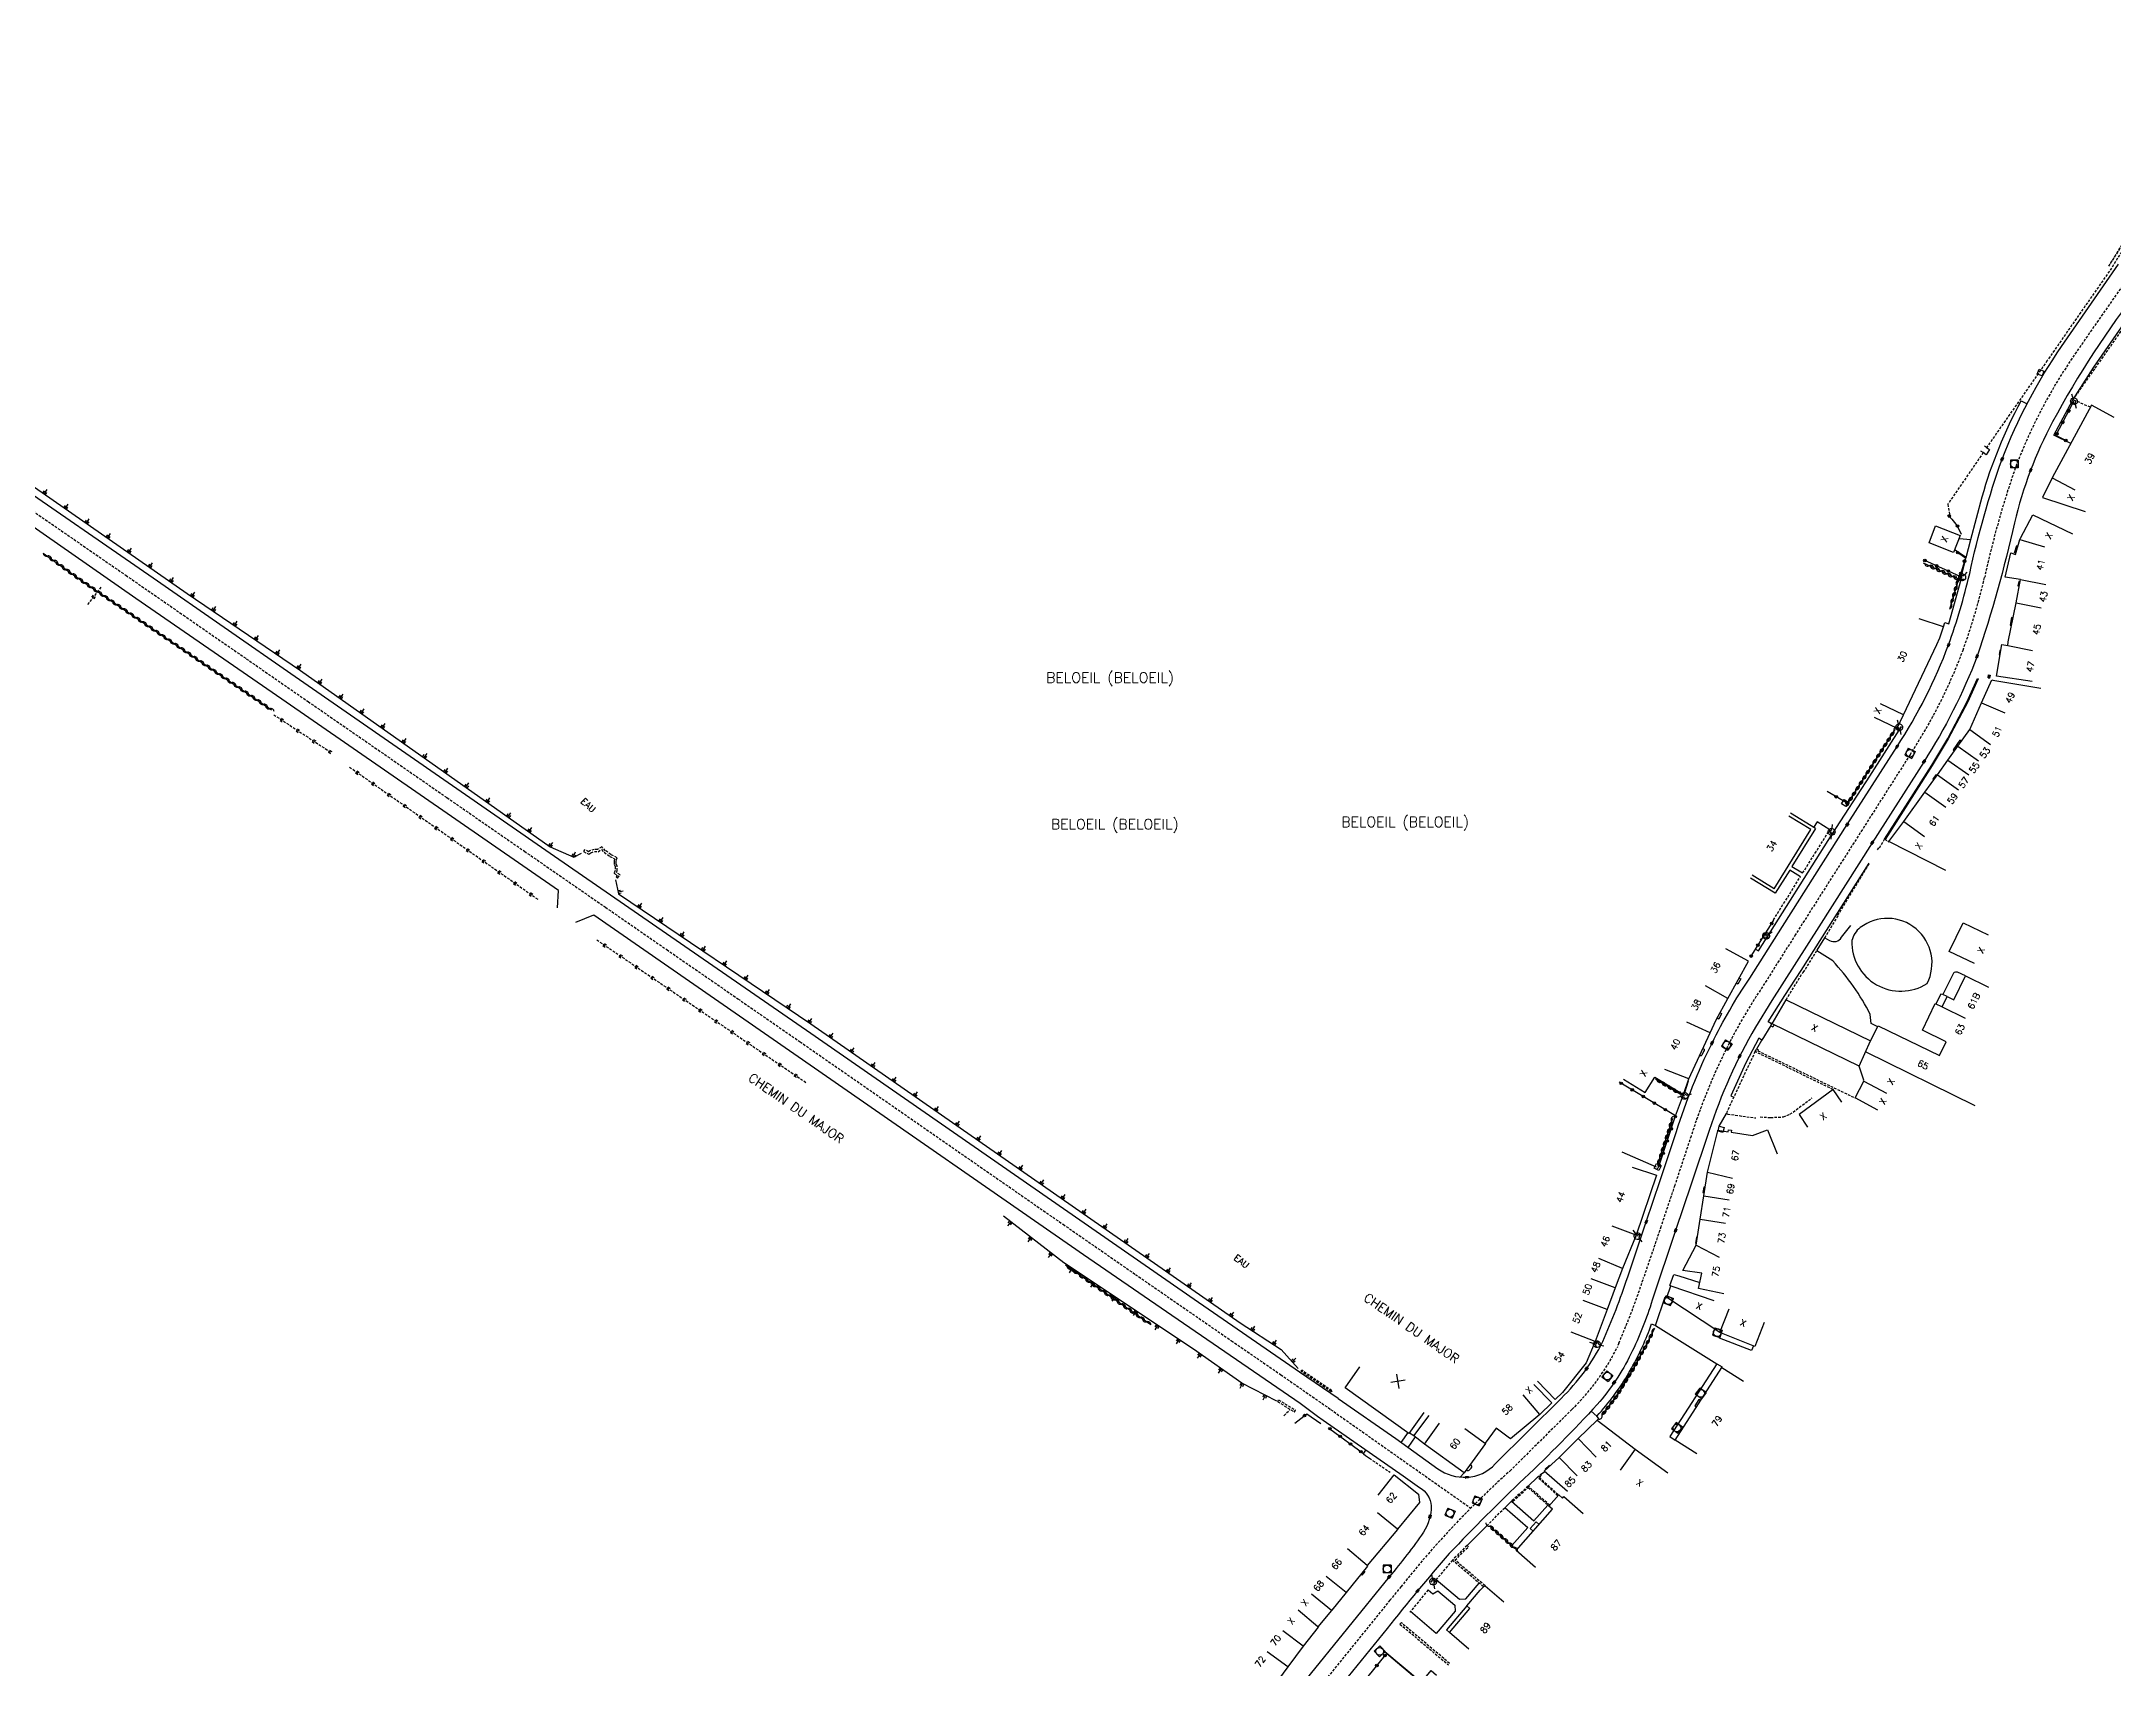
# Model space of a CAD drawing. Header units: millimetres. Extents: x 104000 to 105001, y 137000 to 138000.
# Drawn here: x 104264.1 to 104667.5, y 137321.6 to 137638.5 of the extents above; entities that cross this region are included whole.
import ezdxf
from ezdxf.enums import TextEntityAlignment as Align

# ---------------------------------------------------------------- set-up
doc = ezdxf.new("R2010")
doc.units = ezdxf.units.MM
doc.linetypes.add('DASHED', pattern=[0.75, 0.5, -0.25])
doc.layers.get('0').update_dxf_attribs({"linetype": 'CONTINUOUS'})
for name, color, linetype in [('W0001', 6, 'DASHED'), ('W0008', 7, 'CONTINUOUS'), ('W0100', 7, 'CONTINUOUS'), ('W0105', 7, 'CONTINUOUS'), ('W0112', 1, 'DASHED'), ('W0211', 2, 'CONTINUOUS'), ('W0220', 5, 'DASHED'), ('W0310', 3, 'CONTINUOUS'), ('W0322', 7, 'CONTINUOUS'), ('W0334', 7, 'CONTINUOUS'), ('W0400', 7, 'CONTINUOUS'), ('W0420', 7, 'CONTINUOUS'), ('W0471', 7, 'CONTINUOUS'), ('W0980', 7, 'CONTINUOUS'), ('W0984', 7, 'CONTINUOUS'), ('W0989', 7, 'CONTINUOUS'), ('W0991', 7, 'CONTINUOUS'), ('W1102', 7, 'CONTINUOUS')]:
    doc.layers.add(name, color=color, linetype=linetype)
doc.styles.get("Standard").update_dxf_attribs({"font": 'romans.shx', "width": 0.85})

# ---------------------------------------------------------------- blocks, each defined once
blk = doc.blocks.new('t322o')
at = {"color": 0, "linetype": 'Continuous'}
for radius in [0.25, 0.15]:
    blk.add_circle((0, 0), radius, dxfattribs=at)
blk = doc.blocks.new('t310o')
at = {"color": 0, "linetype": 'Continuous'}
for centre, start, end in [((-0.5, 0.38), 216.8699, 323.1304), ((0.5, -0.37), 36.8699, 143.1303)]:
    blk.add_arc(centre, 0.625, start, end, dxfattribs=at)
blk = doc.blocks.new('T400')
for p, q in [((-0.15, 0.3), (0.15, 0.3)), ((-0.15, -0.25), (-0.15, 0.3)), ((-0.15, 0.15), (0.15, 0.15)), ((-0.15, 0), (0.15, 0)), ((0.15, 0.3), (0.15, -0.25)), ((-0.15, -0.15), (0.15, -0.15)), ((-0.15, -0.25), (-0.15, -0.3)), ((-0.15, -0.3), (0.15, -0.3)), ((0.15, -0.3), (0.15, -0.25))]:
    blk.add_line(p, q)
blk = doc.blocks.new('T420')
for p, q in [((0.75, 0.75), (-0.75, 0.75)), ((-0.75, 0.75), (-0.75, -0.75)), ((0.75, 0.75), (0.75, -0.75)), ((0.75, -0.75), (-0.75, -0.75))]:
    blk.add_line(p, q)
blk.add_ellipse((0, 0), major_axis=(-0.53, 0.53), ratio=1, start_param=3.926991, end_param=10.210176)
blk = doc.blocks.new('T471')
for p, q in [((-0.333334, 0.333334), (-0.333334, -0.333334)), ((-0.333334, 0.333334), (0.333334, 0.333334)), ((-0.333334, 0), (0, 0)), ((0.500001, 0.500001), (1.000002, 1.000002)), ((-0.500001, -0.500001), (-1.000002, -1.000002)), ((-0.333334, -0.333334), (0.333334, -0.333334))]:
    blk.add_line(p, q)
blk.add_ellipse((0, 0), major_axis=(0.471405, 0.471405), ratio=1, start_param=5.4977871438, end_param=11.780972451)
blk = doc.blocks.new('t112o')
at = {"color": 0, "linetype": 'Continuous'}
for p, q in [((-0.5, 0.5), (0.5, 0.5)), ((-0.5, -0.5), (-0.5, 0.5)), ((0.5, 0.5), (0.5, -0.5)), ((0.5, -0.5), (-0.5, -0.5))]:
    blk.add_line(p, q, dxfattribs=at)
blk = doc.blocks.new('t991o')
at = {"color": 0, "linetype": 'Continuous'}
for p, q in [((-1, 1), (1, -1)), ((-1, -1), (1, 1))]:
    blk.add_line(p, q, dxfattribs=at)
blk = doc.blocks.new('t211o')
at = {"color": 0, "linetype": 'Continuous'}
for p, q in [((-0.29, 0.5), (-0.29, 0)), ((0, 1), (0, 0)), ((0.29, 0.5), (0.29, 0))]:
    blk.add_line(p, q, dxfattribs=at)
blk = doc.blocks.new('t220o')
at = {"color": 0, "linetype": 'Continuous'}
for p, q in [((-0.25, 0.25), (0.25, 0.25)), ((-0.25, -0.25), (0.25, -0.25))]:
    blk.add_line(p, q, dxfattribs=at)

msp = doc.modelspace()

# ---------------------------------------------------------------- linework, layer by layer
at = {"layer": 'W0001'}
msp.add_line((104514.91, 137372.22), (104542.19, 137353.01), dxfattribs=at)
msp.add_lwpolyline([(104670.73, 137593.44), (104659.62, 137577.43, 0.057765), (104648.4, 137556.15, 0.031838), (104642.2, 137534.24, -0.027987), (104637.98, 137520, -0.055261), (104627.66, 137499.63), (104617.97, 137484.44), (104605.38, 137464.64), (104598.97, 137454.5, 0.03475), (104591.83, 137442.21, 0.038266), (104585.06, 137425.41), (104581.88, 137415.85), (104579.19, 137407.79), (104575.83, 137397.87, -0.026575), (104570.97, 137385.13), (104570.65, 137384.24, -0.084674), (104561.87, 137372.22), (104550, 137360.43, 0.042383), (104528.62, 137337.74), (104526.46, 137335.07), (104512.44, 137317.77)], format="xyb", dxfattribs=at)
msp.add_lwpolyline([(104251.84, 137554.38), (104266.02, 137544.56), (104280.46, 137534.58), (104291.67, 137526.82), (104303.92, 137518.33), (104315.94, 137510), (104329.56, 137500.58), (104342.96, 137491.3), (104358.03, 137480.87), (104373.81, 137469.96), (104385.72, 137461.72), (104399.59, 137452.13), (104411.67, 137443.78), (104427.66, 137432.68), (104443.05, 137421.99), (104454.08, 137414.34), (104462.85, 137408.25), (104476.93, 137398.49), (104495.61, 137385.59), (104505.19, 137379), (104514.91, 137372.22)], dxfattribs=at)
at = {"layer": 'W0008'}
for p, q in [((104364.62, 137473.19), (104364.38, 137469.86)), ((104368.05, 137467.07), (104371.51, 137468.49))]:
    msp.add_line(p, q, dxfattribs=at)
for points in [[(104516.38, 137374.33), (104508.87, 137379.44), (104488.39, 137393.59), (104413.77, 137445.42), (104363.92, 137479.86), (104313.45, 137514.8), (104285.81, 137534), (104257.05, 137553.84), (104192.3, 137598.77), (104096, 137665.83), (104046.9, 137699.89), (104000, 137732.47)], [(104364.66, 137473.21), (104310.85, 137510.45), (104282.44, 137530.08), (104255.28, 137548.91), (104186.61, 137596.58), (104092.27, 137662.27), (104043.03, 137696.45), (104000, 137726.02)], [(104371.51, 137468.48), (104414.51, 137438.71), (104466.85, 137402.4), (104482.97, 137391.26), (104508.97, 137373.43), (104512.37, 137370.88), (104513.45, 137370.11)]]:
    msp.add_lwpolyline(points, dxfattribs=at)
for points in [[(104516.38, 137374.33), (104527.6, 137366.53), (104535.81, 137360.68, 0.17055), (104541.44, 137359.02, 0.200189), (104546.94, 137361.62), (104559.77, 137374.36, 0.083772), (104567.89, 137385.43), (104568.19, 137386.25, 0.026818), (104572.98, 137398.81), (104576.34, 137408.75), (104579.03, 137416.79), (104582.21, 137426.34, -0.038212), (104589.13, 137443.53, -0.034627), (104596.46, 137456.14), (104602.85, 137466.24), (104615.44, 137486.05), (104625.14, 137501.26, 0.05525), (104635.16, 137521.03, 0.027888), (104639.27, 137534.9, -0.031859), (104645.58, 137557.19, -0.057892), (104657.15, 137579.13), (104668.26, 137595.15)], [(104672.47, 137590.62, 0.041618), (104655.4, 137564.42, 0.064435), (104647.98, 137544.77, -0.025497), (104640.71, 137518.8, -0.052808), (104630.39, 137498.33), (104620.3, 137482.52), (104609.9, 137466.12), (104600.75, 137451.78), (104597.58, 137446.61, 0.052151), (104588.57, 137426.48), (104585.07, 137416.04), (104582.04, 137407.04), (104577.49, 137393.49, -0.040178), (104573.36, 137383.03, -0.063701), (104566.8, 137373.17, -0.017682), (104552.61, 137358.8, 0.011503), (104537.98, 137344.15, 0.0129), (104525.91, 137329.55), (104515.78, 137317.1)], [(104513.45, 137370.11), (104529.06, 137359.28), (104532.24, 137357.04, -0.233991), (104534.51, 137353.43, -0.131527), (104533.01, 137348.33, -0.025706), (104526.32, 137339.66), (104510.11, 137319.66)]]:
    msp.add_lwpolyline(points, format="xyb", dxfattribs=at)
at = {"layer": 'W0100'}
for p, q in [((104608.33, 137485.1), (104604.07, 137487.72)), ((104601.23, 137473.56), (104596.97, 137476.18))]:
    msp.add_line(p, q, dxfattribs=at)
for points in [[(104667.36, 137565.28), (104662.97, 137567.66), (104655.35, 137553.56), (104653.46, 137549.73), (104661.77, 137547.02)], [(104651.41, 137513.88), (104644.47, 137514.97), (104645.56, 137521.13), (104646.69, 137520.88), (104646.76, 137521.63), (104648.29, 137529.22), (104649.18, 137533.74), (104646.15, 137534.24), (104647.26, 137538.94), (104648.17, 137538.62), (104649.05, 137541.54), (104649.15, 137541.83), (104651.59, 137546.35), (104659.28, 137542.61)], [(104620.67, 137506.94), (104625.19, 137504.82), (104626.42, 137507.44), (104632.88, 137521.13), (104633.45, 137522.43), (104634.16, 137524.54), (104629.42, 137526.13)], [(104634.61, 137477.13), (104623.57, 137482.76), (104626.44, 137486.68), (104630.55, 137492.34), (104633.01, 137495.75), (104635.02, 137498.61), (104636.94, 137501.34), (104639.3, 137504.58), (104641.56, 137509.77), (104643.59, 137514.23), (104643.78, 137514.18), (104653.09, 137512.63)], [(104601.23, 137473.56), (104608.33, 137485.1)], [(104640.19, 137459.02), (104635.3, 137461.38), (104638, 137466.96), (104642.88, 137464.6)], [(104571.88, 137436.5), (104576.14, 137433.88), (104578, 137436.9), (104583.6, 137433.52), (104584.61, 137436.56), (104588.77, 137445.51), (104589.95, 137448.02), (104592.22, 137452.23), (104596.21, 137459.46), (104591.83, 137461.87)], [(104617.74, 137439.06), (104619.99, 137443.98), (104621.44, 137446.89), (104633.41, 137441.1), (104634.72, 137443.79), (104630.09, 137446.04), (104632.58, 137451.21), (104633.9, 137450.57), (104634.88, 137452.57), (104636.17, 137451.94), (104638.43, 137456.59), (104642.93, 137454.4)], [(104621.38, 137430.49), (104616.96, 137432.84), (104618.7, 137436.1), (104618.62, 137436.15), (104618.68, 137436.28), (104617.74, 137439.06), (104600.81, 137447.27), (104603.59, 137451.93), (104619.99, 137443.98)], [(104640.35, 137431.34), (104618.99, 137441.79)], [(104614.38, 137432), (104612.71, 137434.46), (104606.06, 137429.61), (104607.74, 137427.15)], [(104591.41, 137394.69), (104586.53, 137395.76), (104587.17, 137398.71), (104583.44, 137399.24), (104586.08, 137404.22), (104586.82, 137409.22), (104587.55, 137413.8), (104588.26, 137418.43), (104588.28, 137418.43), (104590.25, 137426.47), (104590.28, 137426.59), (104592.29, 137426.27), (104592.35, 137426.67), (104592.94, 137426.57), (104592.88, 137426.18), (104597.03, 137425.51), (104599.96, 137426.66), (104601.78, 137422)], [(104573.59, 137419.39), (104578.33, 137417.79), (104574.39, 137406.13), (104571.69, 137399.65), (104570.28, 137395.87), (104568.74, 137391.64), (104566.38, 137385.46), (104566.41, 137385.41), (104564.62, 137381.29), (104560.04, 137375.5), (104558.62, 137374.14), (104555.16, 137377.75)], [(104599.29, 137389.14), (104597.46, 137384.48), (104590.64, 137387.17), (104580.33, 137394.03), (104581.11, 137396.28), (104589.48, 137393.44)], [(104533.04, 137371.6), (104530.14, 137367.54), (104517.72, 137376.41), (104520.63, 137380.48)], [(104586.16, 137363.56), (104581.95, 137366.26), (104591.04, 137380.41), (104595.25, 137377.71)], [(104554.44, 137377.08), (104557.95, 137373.52), (104555.62, 137371.23), (104549.94, 137366.49), (104549.76, 137366.62), (104549.75, 137366.61), (104547.12, 137368.57)], [(104541.02, 137368.54), (104545.07, 137365.6), (104540.92, 137359.89), (104533.17, 137365.49), (104531.08, 137367.07), (104534.1, 137371.06)], [(104561.02, 137356.27), (104556.47, 137360.19), (104559.38, 137362.89), (104563.1, 137366.53), (104566.77, 137370.12), (104574.15, 137364.48), (104580.54, 137359.89)], [(104524.2, 137355.53), (104527.27, 137359.47), (104532.04, 137355.75), (104532.18, 137354.12), (104527.91, 137348.93), (104527.94, 137348.83), (104522.04, 137341.86), (104522.08, 137341.83), (104522.04, 137341.78), (104522.11, 137341.71), (104517.96, 137336.59), (104517.92, 137336.58), (104515.18, 137333.15), (104515.06, 137333.09), (104512.43, 137329.93), (104512.48, 137329.84), (104509.6, 137326.13), (104506.58, 137322.09), (104503.89, 137318.43)], [(104554.79, 137341.44), (104551.03, 137344.75), (104558.11, 137352.78), (104557.38, 137353.42), (104559.3, 137355.59), (104560.02, 137354.95), (104560.3, 137355.27), (104564.05, 137351.96)], [(104541.81, 137325.54), (104538.02, 137328.8), (104542.01, 137333.45), (104541.4, 137333.97), (104544, 137337.01), (104544.79, 137337.84), (104544.87, 137337.77), (104544.98, 137337.9), (104548.65, 137334.74)]]:
    msp.add_lwpolyline(points, dxfattribs=at)
msp.add_lwpolyline([(104632.65, 137544.17), (104637.42, 137542.31), (104636.15, 137539.03), (104631.38, 137540.89)], close=True, dxfattribs=at)
at = {"layer": 'W0105'}
for points in [[(104642.56, 137559.43), (104643.12, 137559.03), (104642.5, 137558.05), (104641.92, 137558.45)], [(104648.24, 137538.88), (104648.01, 137538.95), (104648.45, 137540.4), (104648.68, 137540.33)], [(104649.09, 137533.32), (104648.85, 137533.37), (104648.66, 137532.5), (104648.92, 137532.45)], [(104647.69, 137526.28), (104647.42, 137526.34), (104647.12, 137524.85), (104647.4, 137524.79)], [(104645.34, 137519.89), (104645.13, 137519.93), (104644.98, 137519.16), (104645.21, 137519.12)], [(104637.63, 137502.29), (104637.37, 137502.48), (104636.08, 137500.57), (104636.29, 137500.42)], [(104632.9, 137495.59), (104632.69, 137495.75), (104632.13, 137494.91), (104632.31, 137494.78)], [(104594.39, 137456.17), (104594.71, 137456), (104594.16, 137455.02), (104593.85, 137455.19)], [(104634.88, 137452.57), (104634.04, 137452.95), (104633.68, 137453.07), (104632.71, 137451.14)], [(104590.7, 137449.41), (104591, 137449.25), (104590.43, 137448.21), (104590.13, 137448.37)], [(104587.81, 137415.47), (104587.53, 137415.51), (104587.37, 137414.43), (104587.64, 137414.39)], [(104586.3, 137405.72), (104586.11, 137405.75), (104585.94, 137404.58), (104586.13, 137404.55)], [(104586.88, 137373.93), (104586.59, 137374.12), (104585.81, 137372.89), (104586.09, 137372.71)], [(104556.78, 137360.48), (104556.68, 137360.58), (104557.5, 137361.34), (104557.59, 137361.24)], [(104554.35, 137348.51), (104553.74, 137349.05), (104554.92, 137350.37), (104555.52, 137349.84)], [(104521.39, 137340.82), (104521.58, 137340.66), (104521.01, 137339.94), (104520.81, 137340.1)]]:
    msp.add_lwpolyline(points, dxfattribs=at)
msp.add_lwpolyline([(104587.36, 137442.48), (104587.49, 137442.42, -0.465879), (104587.58, 137442.05), (104587.5, 137441.88), (104587.18, 137441.18, -0.407099), (104586.86, 137441.06), (104586.72, 137441.12)], format="xyb", dxfattribs=at)
at = {"layer": 'W0112'}
for p, q in [((104370.53, 137480.75), (104369.73, 137481.16)), ((104509.3, 137379.83), (104509.15, 137379.64)), ((104515.15, 137375.85), (104509.3, 137379.83)), ((104504.62, 137373.74), (104507.89, 137371.72)), ((104507.89, 137371.72), (104508.06, 137372.09)), ((104533.88, 137337.12), (104530.36, 137332.79))]:
    msp.add_line(p, q, dxfattribs=at)
for points in [[(104675.22, 137608.98), (104666.33, 137594.73), (104670.37, 137601.2), (104675.22, 137608.98), (104681.02, 137617.2), (104684.55, 137622.46), (104691.29, 137632.19), (104691.69, 137631.89), (104684.96, 137621.91), (104681.43, 137616.65), (104675.63, 137608.43), (104670.83, 137600.73), (104666.88, 137594.38)], [(104666.88, 137594.38), (104654.37, 137576.36), (104642.56, 137559.43), (104642.07, 137559.74)], [(104662.76, 137567.28), (104659.41, 137568.75), (104659.86, 137569.43), (104663.71, 137574.89), (104669.08, 137582.58)], [(104641.39, 137558.82), (104641.92, 137558.45), (104635, 137548.4), (104635.34, 137546.5), (104635.14, 137546.15)], [(104606.77, 137476.63), (104612.05, 137485.02)], [(104369.73, 137481.16), (104369.54, 137480.81), (104370.59, 137480.27), (104370.94, 137480.57), (104371.65, 137480.8), (104372.38, 137480.78), (104373.04, 137481.2), (104373.57, 137480.66), (104374.64, 137479.86), (104375.55, 137479.41), (104375.54, 137479.38), (104375.47, 137478.92), (104375.47, 137478.32), (104375.67, 137477.86), (104375.68, 137477.14), (104375.46, 137476.62), (104376.08, 137476.18)], [(104376.18, 137475.65), (104376.65, 137476.27), (104375.96, 137476.76), (104376.09, 137477.06), (104376.06, 137477.95), (104375.87, 137478.4), (104375.87, 137478.89), (104375.93, 137479.27), (104376.06, 137479.6), (104374.85, 137480.21), (104373.84, 137480.96), (104373.1, 137481.71), (104372.27, 137481.19), (104371.6, 137481.2), (104370.74, 137480.93), (104370.53, 137480.75)], [(104621.35, 137481.11), (104621.64, 137481.57), (104621.71, 137481.53), (104622.72, 137483.2), (104623.53, 137482.72), (104623.57, 137482.76)], [(104611.09, 137464.02), (104613.69, 137468.35), (104613.64, 137468.39), (104619.75, 137478.45)], [(104376.08, 137476.18), (104375.86, 137475.9), (104376.18, 137475.65)], [(104601.09, 137467.5), (104606.32, 137475.9)], [(104603.59, 137451.93), (104603.56, 137451.96), (104606.85, 137457.3), (104606.9, 137457.28), (104609.61, 137461.63)], [(104600.89, 137447.42), (104600.85, 137447.44), (104600.73, 137447.24), (104600.57, 137446.95), (104601.05, 137446.66), (104601.24, 137447.06)], [(104597.51, 137441.88), (104592.01, 137430.08), (104591.92, 137429.81), (104592.18, 137429.71), (104597.63, 137428.95)], [(104612.71, 137434.46), (104597.51, 137441.88), (104597.83, 137442.39), (104598.13, 137442.2), (104598.02, 137442.04), (104616.96, 137432.84)], [(104598.51, 137429.16), (104600.51, 137429.04), (104603.01, 137429.16), (104604.3, 137429.66), (104608.59, 137432.84)], [(104515.15, 137375.85), (104515.01, 137375.66), (104509.15, 137379.64)], [(104504.62, 137373.74), (104504.79, 137374.11), (104508.06, 137372.09)], [(104521.32, 137363.58), (104521.71, 137363.28)], [(104522.47, 137362.73), (104526.5, 137359.99)], [(104559.16, 137355.43), (104555.18, 137359.02), (104555.78, 137359.55), (104555.91, 137359.4), (104555.48, 137359.01), (104559.29, 137355.58)], [(104557.52, 137353.58), (104553.35, 137357.29), (104550.25, 137354.5), (104550.39, 137354.35), (104553.35, 137357.02), (104557.39, 137353.43)], [(104545.28, 137349.53), (104548.98, 137353.26)], [(104544.98, 137337.9), (104539.11, 137342.88), (104541.72, 137345.48), (104541.46, 137345.74), (104538.6, 137342.88), (104534.63, 137338.08)], [(104544.66, 137337.71), (104538.59, 137342.86)], [(104538.06, 137322.78), (104530.02, 137329.57), (104528.88, 137330.53), (104528.93, 137330.58), (104528.68, 137330.78), (104528.41, 137330.45), (104537.83, 137322.5)]]:
    msp.add_lwpolyline(points, dxfattribs=at)
at = {"layer": 'W0211'}
for points in [[(104204.87, 137591.64), (104256.93, 137555.73), (104292.43, 137531), (104314.47, 137516.05), (104363.02, 137481.72), (104367.62, 137479.73), (104369.15, 137480.46)], [(104375.79, 137475.32), (104376.35, 137472.58), (104413.74, 137447.25), (104497.29, 137389.05), (104505.26, 137383.86), (104508.62, 137380.18)], [(104504.48, 137373.85), (104497.64, 137377.35), (104488.23, 137383.97), (104463.01, 137400.73), (104451.29, 137409.84)]]:
    msp.add_lwpolyline(points, dxfattribs=at)
at = {"layer": 'W0220'}
for p, q in [((104273.08, 137528.89), (104275.75, 137532.31)), ((104309.25, 137507.44), (104320.27, 137500.17)), ((104324, 137497.24), (104360.69, 137471.49)), ((104372.11, 137463.62), (104412.8, 137435.86)), ((104505.84, 137370.99), (104506.95, 137372.19))]:
    msp.add_line(p, q, dxfattribs=at)
at = {"layer": 'W0310'}
msp.add_line((104479.93, 137388.7), (104463.34, 137400.32), dxfattribs=at)
for points in [[(104264.39, 137538.9), (104272.08, 137533.36), (104308.79, 137508.4)], [(104637.07, 137533.85), (104630.27, 137536.95)], [(104637.07, 137533.85), (104635.37, 137527.93)], [(104615.76, 137490.5), (104624.75, 137504.54)], [(104578.12, 137436.55), (104583.25, 137433.48)], [(104578.62, 137419.94), (104581.49, 137428.92)], [(104567.74, 137371.09), (104570.57, 137374.79), (104573.77, 137380.04), (104576.34, 137384.74), (104577.98, 137388.03)], [(104545.88, 137349.51), (104551.07, 137344.91)]]:
    msp.add_lwpolyline(points, dxfattribs=at)
at = {"layer": 'W0322'}
for points in [[(104657.96, 137560.82), (104656.05, 137561.81), (104659.5, 137568.36)], [(104635.3, 137546.1), (104635.79, 137545.52), (104636.86, 137544.23), (104637.61, 137542.57)], [(104637.4, 137534.37), (104630.42, 137537.52)], [(104636.94, 137538.98), (104638.44, 137538), (104638.39, 137537.8), (104637.45, 137534.52)], [(104615.44, 137490.21), (104611.54, 137492.49)], [(104596.74, 137460.46), (104601.14, 137467.45)], [(104578.88, 137419.71), (104582.05, 137429.37), (104575.73, 137433.14), (104571.06, 137435.94)], [(104507.98, 137369.56), (104510.27, 137371.35), (104513.02, 137369.49)], [(104514.78, 137368.47), (104521.32, 137363.61)], [(104525.48, 137324.32), (104516.93, 137313.77)]]:
    msp.add_lwpolyline(points, dxfattribs=at)
at = {"layer": 'W0334'}
for p, q in [((104609.27, 137485.28), (104604.41, 137488.27)), ((104609.27, 137485.28), (104604.68, 137477.88)), ((104604.68, 137477.88), (104606.77, 137476.63)), ((104601.44, 137472.7), (104596.65, 137475.65)), ((104590.54, 137427.35), (104591.92, 137429.81)), ((104578.12, 137388.58), (104580.01, 137394.12)), ((104580.01, 137394.12), (104580.33, 137394.03))]:
    msp.add_line(p, q, dxfattribs=at)
for points in [[(104658.94, 137560.21), (104655.66, 137561.86), (104659.25, 137568.62), (104663.42, 137575.1), (104673.3, 137589.28), (104673.54, 137589.1)], [(104637.21, 137541.75), (104639.48, 137541.54)], [(104638.59, 137538.04), (104636.34, 137539.52)], [(104622.72, 137483.2), (104631.88, 137497.62), (104634.99, 137502.78), (104638.72, 137509.9), (104640.82, 137514.47), (104640.94, 137514.41), (104638.84, 137509.84), (104635.11, 137502.72), (104632, 137497.56), (104622.83, 137483.13)], [(104597.6, 137461.83), (104598.16, 137461.48), (104612.52, 137484.18), (104619.84, 137495.47), (104626, 137505.15)], [(104612.05, 137485.02), (104609.61, 137486.59), (104608.91, 137485.5)], [(104600.73, 137447.24), (104600.09, 137447.65), (104603.31, 137452.81), (104606.47, 137457.68), (104619.71, 137478.54)], [(104606.32, 137475.9), (104604.27, 137477.16), (104601.44, 137472.7)], [(104609.61, 137461.63), (104611.09, 137464.02)], [(104600.57, 137446.95), (104598.85, 137444.11), (104598.21, 137444.48), (104595.69, 137439.65), (104592.81, 137433.27), (104593.37, 137433)], [(104597.83, 137442.39), (104598.85, 137444.11)], [(104583.83, 137433.93), (104584.53, 137436.18)], [(104582.05, 137429.37), (104583.6, 137433.52)], [(104578.31, 137419.36), (104571.62, 137422.32)], [(104581.11, 137396.28), (104581.06, 137396.33), (104580.93, 137396.37), (104581.73, 137398.49), (104582.66, 137398.21), (104586.79, 137396.95)], [(104597.19, 137384.59), (104596.8, 137383.67), (104590.58, 137386.1), (104590.9, 137387.06)], [(104590.07, 137381.12), (104591.09, 137380.48)], [(104566.72, 137370.92), (104565.62, 137371.88)], [(104528.62, 137365.8), (104530.08, 137367.77)], [(104531.08, 137367.07), (104530.29, 137367.62)], [(104547.12, 137368.57), (104544.97, 137365.67)], [(104521.32, 137363.58), (104521.81, 137364.39)], [(104531.36, 137366.86), (104529.97, 137364.84)], [(104521.71, 137363.28), (104522.47, 137362.73)], [(104540.1, 137359.06), (104540.87, 137359.83), (104540.92, 137359.89)], [(104555.78, 137359.55), (104556.57, 137360.11)], [(104553.35, 137357.29), (104555.18, 137359.02)], [(104548.84, 137353.12), (104553.28, 137349.22), (104550.15, 137345.73)], [(104548.98, 137353.26), (104550.25, 137354.5)], [(104550.13, 137354.38), (104554.48, 137350.56), (104557.2, 137353.6)], [(104541.46, 137345.74), (104545.28, 137349.53)], [(104533.88, 137337.12), (104534.82, 137336.33), (104535.81, 137336.93), (104539.06, 137334.15), (104539.14, 137332.93), (104535.48, 137328.64), (104530.46, 137332.91)], [(104535.48, 137339.11), (104540, 137335.27), (104541.2, 137335.33), (104543.83, 137338.41)], [(104541.4, 137333.97), (104537.44, 137329.31), (104538.02, 137328.8)], [(104529.44, 137305.64), (104524.62, 137309.73), (104532.54, 137319.02), (104525.41, 137325.04), (104525.47, 137325.13), (104532.61, 137319.12), (104534.47, 137321.38), (104535.52, 137320.51)]]:
    msp.add_lwpolyline(points, dxfattribs=at)
for points in [[(104634.16, 137524.54), (104634.46, 137525.4), (104635.2, 137525.13), (104637.6, 137533.77), (104637.7, 137534.43), (104638.59, 137538.04), (104639.48, 137541.54), (104641.72, 137549.87, -0.055684), (104649.3, 137568.52), (104650.44, 137567.93)], [(104611.09, 137464.02), (104611.99, 137463.47, 0.400331), (104614.33, 137464.11), (104616.17, 137466.43)], [(104621.29, 137446.78), (104620.13, 137447.34), (104619.93, 137449.07, 0.072888), (104612.61, 137459.51), (104609.5, 137461.45)], [(104638.43, 137456.59), (104636.91, 137457.32, 0.284429), (104636.11, 137457.12), (104634.04, 137452.95)], [(104566.77, 137370.12), (104567.14, 137370.48), (104566.72, 137370.92, 0.053066), (104573.02, 137379.46), (104573.02, 137379.46), (104573.46, 137380.24, 0.044795), (104577.37, 137388.85), (104578.12, 137388.58), (104590.07, 137381.12), (104580.94, 137366.92), (104581.95, 137366.26)], [(104542.08, 137361.49, -0.449958), (104542.23, 137360.79), (104542.2, 137360.75), (104541.94, 137360.45, -0.314262), (104541.37, 137360.33), (104541.28, 137360.39)]]:
    msp.add_lwpolyline(points, format="xyb", dxfattribs=at)
msp.add_lwpolyline([(104617.98, 137466, 0.180774), (104616.34, 137463.46, 0.602245), (104630.98, 137455.12, 0.800384)], format="xyb", close=True, dxfattribs=at)
at = {"layer": 'W1102'}
for p, q in [((104655.35, 137553.56), (104659.75, 137551.19)), ((104649.05, 137541.54), (104653.83, 137540.1)), ((104649.18, 137533.74), (104654.08, 137532.78)), ((104648.29, 137529.22), (104653.19, 137528.23)), ((104646.69, 137520.88), (104651.51, 137519.91)), ((104626.42, 137507.44), (104621.9, 137509.57)), ((104641.56, 137509.77), (104646.14, 137507.77)), ((104639.3, 137504.58), (104643.34, 137501.63)), ((104636.94, 137501.34), (104641.02, 137498.46)), ((104635.02, 137498.61), (104639.11, 137495.73)), ((104633.01, 137495.75), (104637.07, 137492.82)), ((104630.55, 137492.34), (104634.61, 137489.41)), ((104626.44, 137486.68), (104630.49, 137483.74)), ((104592.22, 137452.23), (104587.84, 137454.64)), ((104633.9, 137450.57), (104638.4, 137448.38)), ((104588.77, 137445.51), (104584.23, 137447.62)), ((104584.61, 137436.56), (104579.95, 137438.41)), ((104618.7, 137436.1), (104623.11, 137433.75)), ((104588.26, 137418.43), (104593.14, 137417.24)), ((104587.55, 137413.8), (104592.49, 137413.01)), ((104574.39, 137406.13), (104569.71, 137407.89)), ((104586.82, 137409.22), (104591.76, 137408.49)), ((104586.08, 137404.22), (104590.5, 137401.88)), ((104571.69, 137399.65), (104567.08, 137401.57)), ((104570.28, 137395.87), (104565.59, 137397.63)), ((104568.74, 137391.64), (104564.08, 137393.42)), ((104590.64, 137387.17), (104592.47, 137391.82)), ((104566.38, 137385.46), (104561.71, 137387.25)), ((104555.62, 137371.23), (104552.41, 137375.07)), ((104533.17, 137365.49), (104536.1, 137369.54)), ((104563.1, 137366.53), (104566.59, 137362.95)), ((104574.15, 137364.48), (104571.24, 137360.42)), ((104559.38, 137362.89), (104562.87, 137359.31)), ((104527.91, 137348.93), (104524.05, 137352.11)), ((104522.04, 137341.86), (104518.22, 137345.09)), ((104517.96, 137336.59), (104514.03, 137339.72)), ((104515.06, 137333.09), (104511.21, 137336.29)), ((104512.43, 137329.93), (104508.59, 137333.12)), ((104509.6, 137326.13), (104505.59, 137329.12)), ((104506.58, 137322.09), (104502.56, 137325.06))]:
    msp.add_line(p, q, dxfattribs=at)

# ---------------------------------------------------------------- block references
at = {"layer": 'W0112'}
for p, rotation in [((104653.08, 137574.02), 337.979725630867), ((104615, 137490.26), 237.076840949275), ((104590.9, 137426.75), 346.418490344586), ((104578.56, 137419.4), 65.00272455804509)]:
    msp.add_blockref('t112o', p, dxfattribs=dict(at, rotation=rotation))
at = {"layer": 'W0211'}
for p, rotation in [((104264.52, 137550.44), 325.1349062270975), ((104268.63, 137547.58), 325.1349062270975), ((104272.73, 137544.73), 325.1349062270975), ((104276.83, 137541.87), 325.1349062270975), ((104280.93, 137539.01), 325.1349062270975), ((104285.04, 137536.15), 325.1349062270975), ((104289.14, 137533.29), 325.1349062270975), ((104293.25, 137530.45), 325.8617205543573), ((104297.39, 137527.64), 325.8617205543573), ((104301.53, 137524.83), 325.8617205543573), ((104305.66, 137522.03), 325.8617205543573), ((104309.8, 137519.22), 325.8617205543573), ((104313.94, 137516.42), 325.8617205543573), ((104318.03, 137513.54), 324.7248371672185), ((104322.11, 137510.65), 324.7248371672185), ((104326.19, 137507.76), 324.7248371672185), ((104330.28, 137504.88), 324.7248371672185), ((104334.36, 137501.99), 324.7248371672185), ((104338.44, 137499.1), 324.7248371672185), ((104342.52, 137496.21), 324.7248371672185), ((104346.6, 137493.33), 324.7248371672185), ((104350.69, 137490.44), 324.7248371672185), ((104354.77, 137487.55), 324.7248371672185), ((104358.85, 137484.66), 324.7248371672185), ((104362.93, 137481.78), 324.7248371672185), ((104367.51, 137479.78), 336.6632735160755), ((104376.29, 137472.87), 281.5109118233095), ((104380.25, 137469.94), 325.8755583889687), ((104384.39, 137467.14), 325.8755583889687), ((104388.52, 137464.33), 325.8755583889687), ((104392.66, 137461.53), 325.8755583889687), ((104396.8, 137458.72), 325.8755583889687), ((104400.94, 137455.92), 325.8755583889687), ((104405.08, 137453.11), 325.8755583889687), ((104409.22, 137450.31), 325.8755583889687), ((104413.36, 137447.5), 325.8755583889687), ((104417.47, 137444.65), 325.1429718682458), ((104421.57, 137441.79), 325.1429718682458), ((104425.67, 137438.93), 325.1429718682458), ((104429.77, 137436.08), 325.1429718682458), ((104433.88, 137433.22), 325.1429718682458), ((104437.98, 137430.36), 325.1429718682458), ((104442.08, 137427.5), 325.1429718682458), ((104446.19, 137424.64), 325.1429718682458), ((104450.29, 137421.79), 325.1429718682458), ((104454.39, 137418.93), 325.1429718682458), ((104458.49, 137416.07), 325.1429718682458), ((104462.6, 137413.21), 325.1429718682458), ((104452.72, 137408.73), 142.1633694849183), ((104466.7, 137410.36), 325.1429718682458), ((104470.8, 137407.5), 325.1429718682458), ((104456.67, 137405.66), 142.1633694849183), ((104474.91, 137404.64), 325.1429718682458), ((104460.62, 137402.6), 142.1633694849183), ((104464.65, 137399.64), 146.3848927167365), ((104479.01, 137401.78), 325.1429718682458), ((104483.11, 137398.93), 325.1429718682458), ((104468.81, 137396.88), 146.3848927167365), ((104487.21, 137396.07), 325.1429718682458), ((104472.98, 137394.11), 146.3848927167365), ((104491.32, 137393.21), 325.1429718682458), ((104477.14, 137391.34), 146.3848927167365), ((104481.31, 137388.57), 146.3848927167365), ((104495.42, 137390.35), 325.1429718682458), ((104499.57, 137387.57), 326.9132503237801), ((104485.47, 137385.8), 146.3848927167365), ((104503.76, 137384.84), 326.9132503237801), ((104489.61, 137383), 144.8749549554018), ((104493.7, 137380.12), 144.8749549554018), ((104507.43, 137381.49), 312.486436164437), ((104497.8, 137377.27), 152.9012271356043), ((104502.25, 137374.99), 152.9012271356043)]:
    msp.add_blockref('t211o', p, dxfattribs=dict(at, rotation=rotation))
at = {"layer": 'W0220'}
for p, rotation in [((104274.24, 137530.37), 52.09377693625187), ((104310.82, 137506.4), 326.5746989272455), ((104313.95, 137504.34), 326.5746989272455), ((104317.07, 137502.27), 326.5746989272455), ((104320.2, 137500.21), 326.5746989272455), ((104325.53, 137496.16), 324.9414236245171), ((104328.6, 137494.01), 324.9414236245171), ((104331.67, 137491.85), 324.9414236245171), ((104334.74, 137489.7), 324.9414236245171), ((104337.81, 137487.55), 324.9414236245171), ((104340.88, 137485.39), 324.9414236245171), ((104343.95, 137483.24), 324.9414236245171), ((104347.02, 137481.08), 324.9414236245171), ((104350.09, 137478.93), 324.9414236245171), ((104353.16, 137476.78), 324.9414236245171), ((104356.23, 137474.62), 324.9414236245171), ((104359.3, 137472.47), 324.9414236245171), ((104373.66, 137462.56), 325.7078725229098), ((104376.76, 137460.45), 325.7078725229098), ((104379.85, 137458.33), 325.7078725229098), ((104382.95, 137456.22), 325.7078725229098), ((104386.05, 137454.11), 325.7078725229098), ((104389.15, 137452), 325.7078725229098), ((104392.25, 137449.88), 325.7078725229098), ((104395.34, 137447.77), 325.7078725229098), ((104398.44, 137445.66), 325.7078725229098), ((104401.54, 137443.54), 325.7078725229098), ((104404.64, 137441.43), 325.7078725229098), ((104407.74, 137439.32), 325.7078725229098), ((104410.84, 137437.21), 325.7078725229098)]:
    msp.add_blockref('t220o', p, dxfattribs=dict(at, rotation=rotation))
at = {"layer": 'W0310'}
for p, rotation in [((104265.21, 137538.31), 324.268258516134), ((104266.42, 137537.44), 324.268258516134), ((104267.64, 137536.56), 324.268258516134), ((104631.39, 137536.45), 155.460618962851), ((104268.86, 137535.68), 324.268258516134), ((104270.07, 137534.81), 324.268258516134), ((104271.29, 137533.93), 324.268258516134), ((104272.52, 137533.07), 325.7755080381963), ((104273.76, 137532.23), 325.7755080381963), ((104632.52, 137535.93), 155.460618962851), ((104633.66, 137535.41), 155.460618962851), ((104634.8, 137534.89), 155.460618962851), ((104635.93, 137534.37), 155.460618962851), ((104637.07, 137533.85), 155.460618962851), ((104636.73, 137532.65), 253.916488061724), ((104275, 137531.38), 325.7755080381963), ((104276.24, 137530.54), 325.7755080381963), ((104277.48, 137529.69), 325.7755080381963), ((104278.72, 137528.85), 325.7755080381963), ((104279.96, 137528.01), 325.7755080381963), ((104635.69, 137529.05), 253.916488061724), ((104636.03, 137530.25), 253.916488061724), ((104636.38, 137531.45), 253.916488061724), ((104281.2, 137527.16), 325.7755080381963), ((104282.44, 137526.32), 325.7755080381963), ((104283.68, 137525.48), 325.7755080381963), ((104284.92, 137524.63), 325.7755080381963), ((104286.16, 137523.79), 325.7755080381963), ((104287.4, 137522.95), 325.7755080381963), ((104288.64, 137522.1), 325.7755080381963), ((104289.88, 137521.26), 325.7755080381963), ((104291.12, 137520.41), 325.7755080381963), ((104292.36, 137519.57), 325.7755080381963), ((104293.6, 137518.73), 325.7755080381963), ((104294.84, 137517.88), 325.7755080381963), ((104296.08, 137517.04), 325.7755080381963), ((104297.32, 137516.2), 325.7755080381963), ((104298.56, 137515.35), 325.7755080381963), ((104299.8, 137514.51), 325.7755080381963), ((104301.04, 137513.66), 325.7755080381963), ((104302.29, 137512.82), 325.7755080381963), ((104303.52, 137511.98), 325.7755080381963), ((104304.76, 137511.13), 325.7755080381963), ((104306.01, 137510.29), 325.7755080381963), ((104307.25, 137509.45), 325.7755080381963), ((104308.49, 137508.6), 325.7755080381963), ((104624.52, 137504.19), 57.3749901901443), ((104621.83, 137499.98), 57.3749901901443), ((104622.5, 137501.03), 57.3749901901443), ((104623.17, 137502.08), 57.3749901901443), ((104623.85, 137503.13), 57.3749901901443), ((104619.13, 137495.77), 57.3749901901443), ((104619.8, 137496.82), 57.3749901901443), ((104620.48, 137497.87), 57.3749901901443), ((104621.15, 137498.92), 57.3749901901443), ((104616.44, 137491.55), 57.3749901901443), ((104617.11, 137492.61), 57.3749901901443), ((104617.78, 137493.66), 57.3749901901443), ((104618.46, 137494.71), 57.3749901901443), ((104615.76, 137490.5), 57.3749901901443), ((104579.19, 137435.91), 329.071223073258), ((104580.26, 137435.27), 329.071223073258), ((104581.34, 137434.62), 329.071223073258), ((104582.41, 137433.98), 329.071223073258), ((104580.91, 137427.09), 72.2414765953317), ((104581.29, 137428.28), 72.2414765953317), ((104579.76, 137423.52), 72.2414765953317), ((104580.14, 137424.71), 72.2414765953317), ((104580.53, 137425.9), 72.2414765953317), ((104578.62, 137419.94), 72.2414765953317), ((104579, 137421.13), 72.2414765953317), ((104579.38, 137422.32), 72.2414765953317), ((104464.37, 137399.6), 144.9927233034627), ((104465.6, 137398.74), 144.9927233034627), ((104466.82, 137397.88), 144.9927233034627), ((104468.05, 137397.02), 144.9927233034627), ((104469.28, 137396.16), 144.9927233034627), ((104470.51, 137395.3), 144.9927233034627), ((104471.74, 137394.44), 144.9927233034627), ((104472.97, 137393.58), 144.9927233034627), ((104474.2, 137392.72), 144.9927233034627), ((104475.42, 137391.86), 144.9927233034627), ((104476.65, 137391), 144.9927233034627), ((104477.88, 137390.14), 144.9927233034627), ((104479.11, 137389.28), 144.9927233034627), ((104577.49, 137387.05), 63.62744049263329), ((104575.18, 137382.62), 61.3323308568454), ((104575.78, 137383.72), 61.3323308568454), ((104576.38, 137384.81), 63.62744049263329), ((104576.93, 137385.93), 63.62744049263329), ((104573.35, 137379.35), 58.60576861098029), ((104573.98, 137380.43), 61.3323308568454), ((104574.58, 137381.52), 61.3323308568454), ((104570.75, 137375.08), 58.60576861098029), ((104571.4, 137376.15), 58.60576861098029), ((104572.05, 137377.21), 58.60576861098029), ((104572.7, 137378.28), 58.60576861098029), ((104567.74, 137371.09), 52.5931485570209), ((104568.5, 137372.08), 52.5931485570209), ((104569.26, 137373.07), 52.5931485570209), ((104570.02, 137374.07), 52.5931485570209), ((104545.88, 137349.51), 318.448581143463), ((104546.81, 137348.68), 318.448581143463), ((104547.75, 137347.85), 318.448581143463), ((104548.68, 137347.03), 318.448581143463), ((104549.62, 137346.2), 318.448581143463), ((104550.55, 137345.37), 318.448581143463)]:
    msp.add_blockref('t310o', p, dxfattribs=dict(at, rotation=rotation))
at = {"layer": 'W0322'}
for p, rotation in [((104658.55, 137566.54), 62.2344278128941), ((104656.22, 137562.12), 62.2344278128941), ((104657.38, 137564.33), 62.2344278128941), ((104657.96, 137560.82), 152.720458630804), ((104635.3, 137546.1), 310.174957672263), ((104636.89, 137544.17), 294.258999971899), ((104630.56, 137537.45), 155.715123353305), ((104636.94, 137538.98), 326.849516427373), ((104638.25, 137537.32), 254.078151731625), ((104632.84, 137536.42), 155.715123353305), ((104635.12, 137535.4), 155.715123353305), ((104637.4, 137534.37), 155.715123353305), ((104637.57, 137534.92), 254.078151731625), ((104613.28, 137491.47), 149.678913698256), ((104615.44, 137490.21), 149.678913698256), ((104599.4, 137464.69), 57.78442622785321), ((104600.74, 137466.8), 57.78442622785321), ((104596.74, 137460.46), 57.78442622785321), ((104598.07, 137462.57), 57.78442622785321), ((104571.47, 137435.69), 149.113789564), ((104573.61, 137434.41), 149.113789564), ((104575.76, 137433.13), 149.155631759848), ((104577.9, 137431.85), 149.155631759848), ((104580.05, 137430.56), 149.155631759848), ((104582, 137429.21), 71.8517352581142), ((104580.44, 137424.46), 71.8517352581142), ((104581.22, 137426.83), 71.8517352581142), ((104578.88, 137419.71), 71.8517352581142), ((104579.66, 137422.08), 71.8517352581142), ((104509.85, 137371.02), 38.18274648904445), ((104514.78, 137368.47), 323.396393530081), ((104516.78, 137366.98), 323.396393530081), ((104518.79, 137365.49), 323.396393530081), ((104520.8, 137364), 323.396393530081), ((104525.48, 137324.32), 230.983511271733), ((104523.91, 137322.37), 230.983511271733)]:
    msp.add_blockref('t322o', p, dxfattribs=dict(at, rotation=rotation))
at = {"layer": 'W0400'}
for p, rotation in [((104645.58, 137557.19), 339.5347738902647), ((104651.13, 137555.02), 159.4063976345873), ((104635.16, 137521.03), 338.9596702765288), ((104640.71, 137518.8), 160.4193340444701), ((104643.04, 137514.85), 349.386189120947), ((104625.14, 137501.26), 327.8193594504939), ((104630.39, 137498.33), 147.2255583291756), ((104615.44, 137486.05), 327.6647270383606), ((104620.3, 137482.52), 146.8902369570117), ((104589.13, 137443.53), 335.5709469775928), ((104594.51, 137440.96), 156.0889202466876), ((104576.34, 137408.75), 341.9445511777757), ((104582.04, 137407.04), 161.4447856352768), ((104564.72, 137380.15), 323.7587224514068), ((104570.09, 137377.44), 144.7853327679668), ((104541.44, 137359.02), 272.9175570293713), ((104534.25, 137351.35), 346.9922394425284), ((104526.32, 137339.66), 320.8278869943182), ((104531.82, 137336.89), 141.1618691105153)]:
    msp.add_blockref('T400', p, dxfattribs=dict(at, rotation=rotation))
at = {"layer": 'W0420'}
for p in [(104647.96, 137556.25), (104525.92, 137341.16)]:
    msp.add_blockref('T420', p, dxfattribs=at)
for p, rotation in [((104627.67, 137499.94), 64.9123584655271), ((104592, 137443.15), 57.3749901901443), ((104580.66, 137393.39), 158.537847517021), ((104590.16, 137387.18), 71.6523478783281), ((104568.77, 137378.7), 52.4328332506963), ((104586.92, 137375.34), 324.331601388757), ((104582.31, 137368.6), 324.331601388757), ((104543.41, 137354.42), 67.688338735798), ((104538.15, 137352.03), 67.688338735798), ((104524.48, 137325.13), 223.585038757627)]:
    msp.add_blockref('T420', p, dxfattribs=dict(at, rotation=rotation))
at = {"layer": 'W0471'}
for p, rotation in [((104659.58, 137568.48), 62.2344278128942), ((104625.56, 137504.98), 57.52309864172771), ((104612.41, 137484.64), 38.8202185183028), ((104599.66, 137464.41), 169.260008953426), ((104583.78, 137433.27), 329.071223073258), ((104574.64, 137405.95), 261.5785366360631), ((104566.73, 137384.91), 301.434570920337), ((104534.87, 137338.71), 236.841269178042)]:
    msp.add_blockref('T471', p, dxfattribs=dict(at, rotation=rotation))
msp.add_blockref('T471', (104637.81, 137534.18), dxfattribs=at)
at = {"layer": 'W0991', "rotation": 144.4521801929493}
msp.add_blockref('t991o', (104528, 137377.67), dxfattribs=at)

# ---------------------------------------------------------------- texts
at = {"layer": 'W0980'}
for p in [(104472, 137514.51), (104529.42, 137486.42)]:
    msp.add_text('BELOEIL (BELOEIL)', height=2, dxfattribs=at).set_placement(p, align=Align.MIDDLE)
msp.add_text('BELOEIL (BELOEIL)', height=2, dxfattribs=at).set_placement((104485.35, 137485.13), align=Align.RIGHT)
at = {"layer": 'W0984'}
for rotation, p in [(317.0661, (104370.47, 137489.82)), (322.5951, (104497.59, 137401.03))]:
    msp.add_text('EAU', height=1.25, rotation=rotation, dxfattribs=at).set_placement(p, align=Align.MIDDLE)
at = {"layer": 'W0989'}
for p in [(104410.94, 137430.85), (104530.69, 137388.04)]:
    msp.add_text('CHEMIN DU MAJOR', height=1.75, rotation=325.3069, dxfattribs=at).set_placement(p, align=Align.MIDDLE)
at = {"layer": 'W0991'}
for s, rotation, p in [('39', 61.6156, (104662.64, 137557.32)), ('X', 61.9227, (104659, 137549.69)), ('X', 68.7091, (104634.35, 137541.6)), ('X', 61.9227, (104654.67, 137542.26)), ('41', 77.7127, (104653.07, 137536.62)), ('43', 78.7062, (104653.64, 137530.41)), ('45', 78.7062, (104652.32, 137524.02)), ('30', 65.5605, (104626.17, 137518.76)), ('47', 78.7062, (104651.1, 137516.78)), ('X', 64.9119, (104621.37, 137508.22)), ('49', 65.4606, (104647.14, 137510.76)), ('51', 65.4606, (104644.61, 137504.18)), ('53', 54.2922, (104642.25, 137500.04)), ('55', 54.2922, (104640.18, 137497.13)), ('57', 54.2922, (104638.11, 137494.22)), ('59', 54.2922, (104635.95, 137491.11)), ('61', 54.2922, (104632.38, 137486.79)), ('34', 58.4096, (104600.77, 137481.9)), ('X', 53.9976, (104629.37, 137481.9)), ('X', 64.2309, (104641.5, 137461.59)), ('36', 61.1092, (104589.81, 137458.22)), ('61B', 64.2309, (104640.09, 137451.72)), ('38', 62.7958, (104586.05, 137450.98)), ('40', 65.0909, (104582, 137443.27)), ('X', 334.1395, (104609.1, 137446.47)), ('63', 64.2309, (104637.36, 137446.17)), ('65', 333.9336, (104630.21, 137439.3)), ('X', 65.0909, (104575.79, 137437.63)), ('X', 61.9837, (104623.96, 137436.03)), ('X', 61.9837, (104622.36, 137432.17)), ('X', 36.1475, (104610.79, 137429.26)), ('67', 81.066, (104593.67, 137421.64)), ('69', 81.066, (104592.73, 137415.16)), ('44', 69.7163, (104571.37, 137413.56)), ('71', 81.066, (104591.97, 137410.64)), ('46', 69.7163, (104568.36, 137404.91)), ('73', 81.066, (104591.03, 137405.57)), ('48', 69.7163, (104566.48, 137399.92)), ('75', 81.066, (104589.9, 137399.08)), ('50', 69.7163, (104564.88, 137395.6)), ('X', 338.5378, (104586.63, 137392.33)), ('52', 69.7163, (104562.91, 137390.05)), ('X', 338.5378, (104595.19, 137389.04)), ('54', 55.3833, (104559.45, 137382.46)), ('X', 44.9288, (104553.52, 137375.97)), ('58', 44.9288, (104549.29, 137372.21)), ('79', 57.2895, (104590.11, 137369.95)), ('60', 52.8906, (104539.13, 137365.53)), ('81', 44.3637, (104568.57, 137365.06)), ('83', 44.3637, (104564.71, 137361.11)), ('62', 50.2863, (104526.71, 137355)), ('85', 44.3637, (104561.52, 137358.1)), ('X', 325.531, (104575.06, 137357.92)), ('64', 50.6096, (104521.44, 137348.7)), ('87', 48.6334, (104558.79, 137345.79)), ('66', 50.6096, (104516.08, 137342.12)), ('X', 51.8814, (104509.87, 137334.6)), ('68', 50.6096, (104512.6, 137337.89)), ('X', 51.8814, (104507.24, 137331.02)), ('70', 53.4034, (104504.23, 137327.26)), ('89', 53.3781, (104545.05, 137329.71)), ('72', 53.4034, (104501.22, 137323.13))]:
    msp.add_text(s, height=1.25, rotation=rotation, dxfattribs=at).set_placement(p, align=Align.MIDDLE)

doc.saveas('drawing.dxf')
